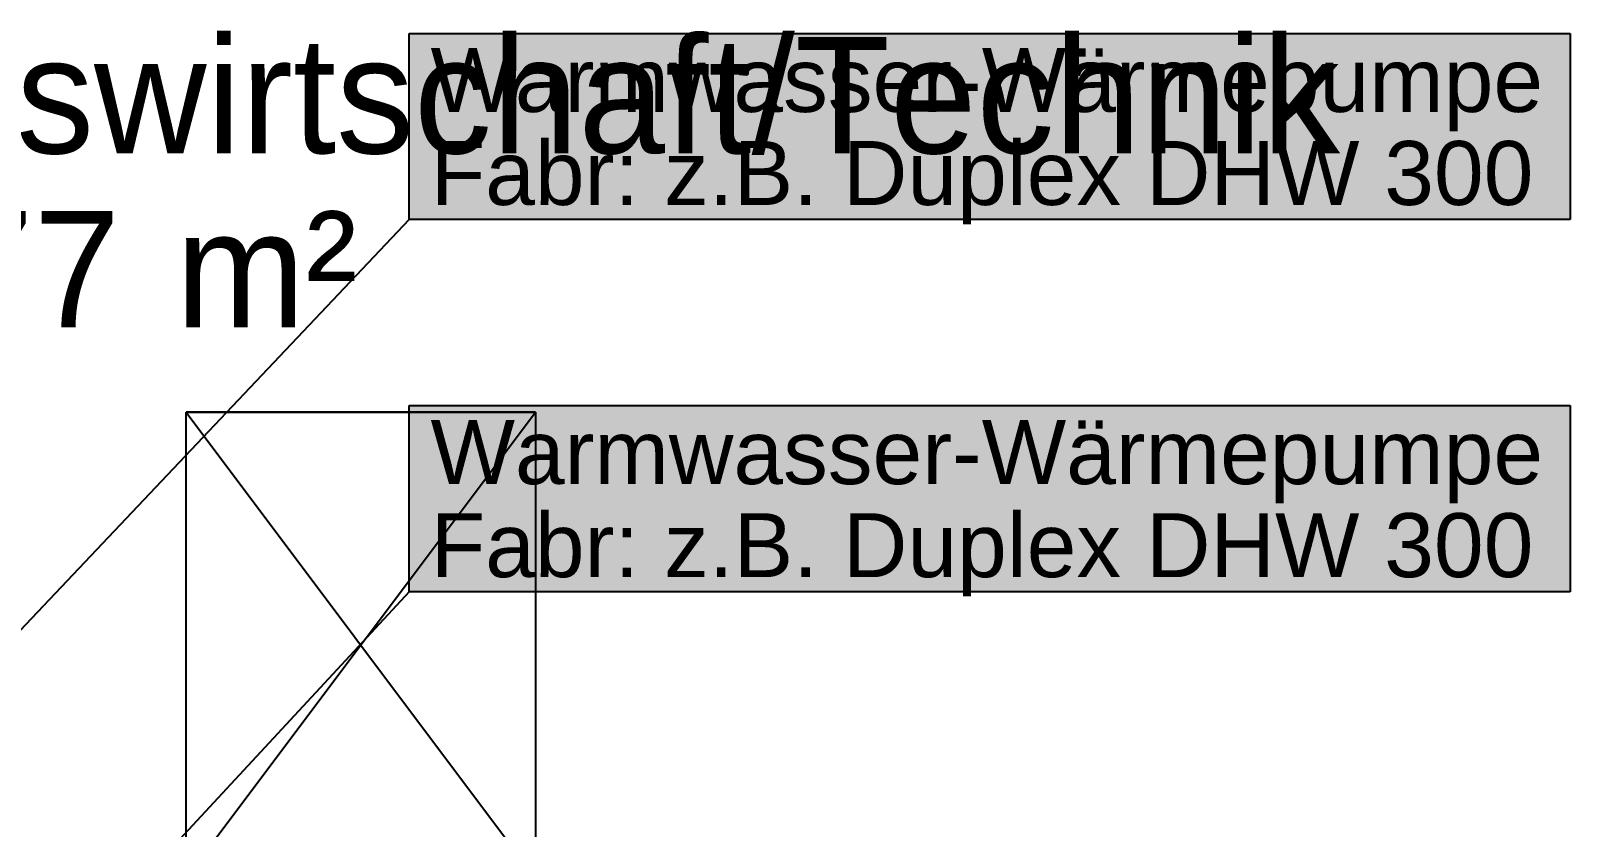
# Model space of a CAD drawing. Extents: x 0 to 756, y -25 to 420.
# Drawn here: x 323.1 to 376, y 336 to 363.3 of the extents above; entities that cross this region are included whole.
import ezdxf

# ---------------------------------------------------------------- set-up
doc = ezdxf.new("R2010")
doc.units = 0
doc.layers.get('0').update_dxf_attribs({"lineweight": 25})
for name, color, linetype, lineweight in [('Allgemein03', 7, 'Continuous', 25), ('H_Text', 7, 'Continuous', 25), ('Wand Holz tragend', 7, 'Continuous', 13)]:
    doc.layers.add(name, color=color, linetype=linetype, lineweight=lineweight)
doc.styles.get("Standard").update_dxf_attribs({"font": 'arial.ttf'})

# ---------------------------------------------------------------- blocks, each defined once
blk = doc.blocks.new('Referenz-A01I5XF3IE')
at = {"layer": 'Allgemein03', "color": 0, "lineweight": -2}
for p, q in [((328.422, 350.226), (340.43, 350.226)), ((328.422, 302.194), (328.422, 350.226)), ((328.422, 334.215), (340.43, 350.226)), ((340.43, 350.226), (328.422, 350.226)), ((328.422, 350.226), (340.43, 334.215)), ((340.43, 350.226), (340.43, 302.194))]:
    blk.add_line(p, q, dxfattribs=at)
at = {"layer": 'Wand Holz tragend', "color": 0, "lineweight": -2, "char_height": 4.00267, "attachment_point": 1}
for s, insert in [('{\\fPosterama Text Light;Hauswirtschaft/Technik}', (312.76, 363.132)), ('{\\fPosterama Text Light;18.77}', (312.76, 357.144)), ('{\\fPosterama Text Light;m²}', (328.062, 357.144))]:
    blk.add_mtext(s, dxfattribs=dict(at, insert=insert))
blk = doc.blocks.new('Bauteilbeschriftung-A01I5XHLIE', base_point=(314.658, 320.924))
at = {"color": 0, "lineweight": -2}
for p, q in [((336.09, 350.453), (376.003, 350.453)), ((336.09, 344.053), (336.09, 350.453)), ((376.003, 350.453), (376.003, 344.053)), ((376.003, 344.053), (336.09, 344.053))]:
    blk.add_line(p, q, dxfattribs=at)
at = {"color": 0, "linetype": 'ByBlock', "lineweight": -2, "ltscale": 0.25}
blk.add_line((336.09, 344.053), (314.658, 320.924), dxfattribs=at)
at = {"color": 7, "linetype": 'ByBlock', "lineweight": -2, "ltscale": 0.25, "true_color": 0xffffff}
for points in [[(336.09, 344.053), (376.003, 344.053), (336.09, 350.453)], [(376.003, 344.053), (336.09, 350.453), (376.003, 350.453)]]:
    blk.add_solid(points, dxfattribs=at)
at = {"color": 0, "linetype": 'ByBlock', "lineweight": -2, "ltscale": 0.25, "char_height": 2.2, "attachment_point": 1}
for s, insert in [('{\\fArial;Warmwasser-Wärmepumpe}', (336.824, 349.953)), ('{\\fArial;Fabr: z.B. Duplex DHW 300}', (336.824, 346.753))]:
    blk.add_mtext(s, dxfattribs=dict(at, insert=insert))
blk = doc.blocks.new('Bauteilbeschriftung-A01I5XVNIE', base_point=(317.785, 337.512))
at = {"color": 0, "lineweight": -2}
for p, q in [((336.09, 363.253), (376.003, 363.253)), ((336.09, 356.853), (336.09, 363.253)), ((376.003, 363.253), (376.003, 356.853)), ((376.003, 356.853), (336.09, 356.853))]:
    blk.add_line(p, q, dxfattribs=at)
at = {"color": 0, "linetype": 'ByBlock', "lineweight": -2, "ltscale": 0.25}
blk.add_line((336.09, 356.853), (317.785, 337.512), dxfattribs=at)
at = {"color": 7, "linetype": 'ByBlock', "lineweight": -2, "ltscale": 0.25, "true_color": 0xffffff}
for points in [[(336.09, 356.853), (376.003, 356.853), (336.09, 363.253)], [(376.003, 356.853), (336.09, 363.253), (376.003, 363.253)]]:
    blk.add_solid(points, dxfattribs=at)
at = {"color": 0, "linetype": 'ByBlock', "lineweight": -2, "ltscale": 0.25, "char_height": 2.2, "attachment_point": 1}
for s, insert in [('{\\fArial;Warmwasser-Wärmepumpe}', (336.824, 362.753)), ('{\\fArial;Fabr: z.B. Duplex DHW 300}', (336.824, 359.553))]:
    blk.add_mtext(s, dxfattribs=dict(at, insert=insert))

msp = doc.modelspace()

# ---------------------------------------------------------------- block references
at = {"color": 8, "lineweight": 25, "ltscale": 0.25, "true_color": 0x808080}
msp.add_blockref('Referenz-A01I5XF3IE', (0, 0), dxfattribs=at)
at = {"layer": 'H_Text', "color": 7, "ltscale": 0.25}
for name, p in [('Bauteilbeschriftung-A01I5XVNIE', (317.785, 337.512)), ('Bauteilbeschriftung-A01I5XHLIE', (314.658, 320.924))]:
    msp.add_blockref(name, p, dxfattribs=at)

doc.saveas('drawing.dxf')
